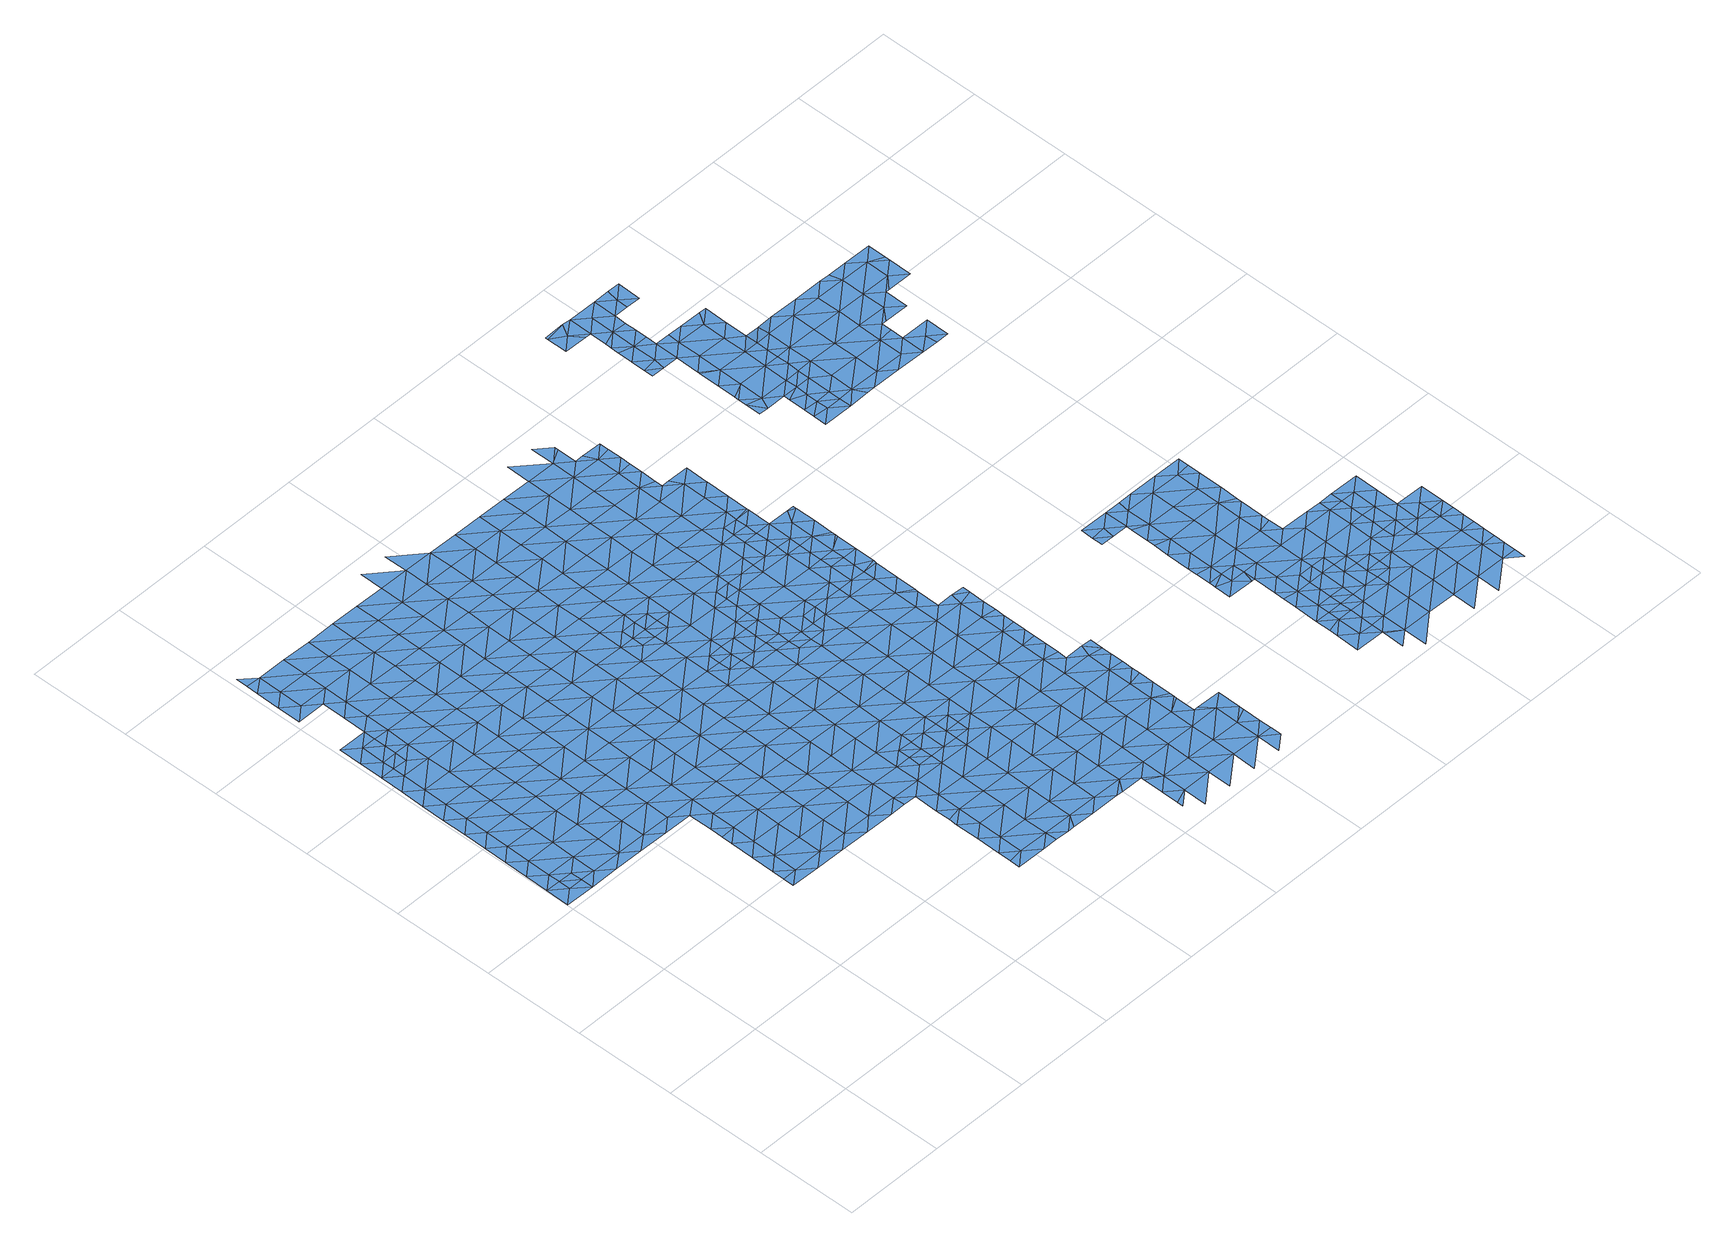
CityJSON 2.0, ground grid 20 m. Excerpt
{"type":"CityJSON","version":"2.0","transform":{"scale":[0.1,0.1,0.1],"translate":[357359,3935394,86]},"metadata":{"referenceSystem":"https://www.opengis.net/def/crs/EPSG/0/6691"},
"CityObjects":{
"waterbody1":{"type":"WaterBody","attributes":{"name":"9","class":"1140","function":"1","WaterBodyRiverFloodingRiskAttribute.description":"5","WaterBodyRiverFloodingRiskAttribute.rankOrg":"2","WaterBodyRiverFloodingRiskAttribute.adminType":"2","WaterBodyRiverFloodingRiskAttribute.scale":"L1"},"geometry":[{"type":"MultiSurface","lod":"1","boundaries":[[[0,1,2]],[[3,0,2]],[[1,4,5]],[[4,1,0]],[[3,6,0]],[[7,5,4]],[[8,5,7]],[[9,10,8]],[[11,0,6]],[[12,13,14]],[[9,8,7]],[[15,14,13]],[[6,12,14]],[[4,0,11]],[[4,16,7]],[[10,17,18]],[[11,6,14]],[[17,10,9]],[[19,9,7]],[[4,11,16]],[[18,20,21]],[[16,19,7]],[[20,18,17]],[[22,11,14]],[[23,24,21]],[[9,25,17]],[[22,14,15]],[[23,21,20]],[[26,20,17]],[[25,9,19]],[[27,22,15]],[[28,24,23]],[[29,24,28]],[[16,11,30]],[[30,11,22]],[[26,17,25]],[[31,29,28]],[[23,20,32]],[[32,20,26]],[[16,30,33]],[[19,16,34]],[[25,19,34]],[[16,33,34]],[[31,28,35]],[[36,22,27]],[[23,32,37]],[[28,23,38]],[[26,25,39]],[[38,23,37]],[[28,38,35]],[[30,40,33]],[[30,22,40]],[[25,34,39]],[[40,22,36]],[[32,26,41]],[[41,26,39]],[[27,42,36]],[[40,43,33]],[[33,44,34]],[[45,46,47]],[[48,35,49]],[[35,38,49]],[[50,48,49]],[[37,32,51]],[[51,32,41]],[[52,38,37]],[[53,54,47]],[[46,53,47]],[[55,56,57]],[[55,50,56]],[[44,33,43]],[[39,34,44]],[[50,49,56]],[[58,52,37]],[[59,40,36]],[[52,49,38]],[[60,61,62]],[[46,45,63]],[[39,64,41]],[[60,65,61]],[[58,37,51]],[[66,36,42]],[[54,67,68]],[[53,67,54]],[[69,57,56]],[[70,57,69]],[[40,59,43]],[[65,71,61]],[[64,39,44]],[[72,68,67]],[[41,73,51]],[[74,53,46]],[[75,63,70]],[[63,74,46]],[[49,76,56]],[[77,62,78]],[[62,61,78]],[[59,36,66]],[[79,58,51]],[[77,80,81]],[[70,69,75]],[[43,82,44]],[[83,69,56]],[[73,41,64]],[[42,84,66]],[[76,49,52]],[[59,82,43]],[[75,74,63]],[[77,78,80]],[[53,85,67]],[[76,83,56]],[[74,85,53]],[[61,86,78]],[[44,87,64]],[[88,89,90]],[[79,51,73]],[[88,81,89]],[[82,87,44]],[[81,80,89]],[[61,71,86]],[[91,92,58]],[[66,93,59]],[[92,76,52]],[[86,94,78]],[[75,69,95]],[[93,66,84]],[[95,69,83]],[[96,86,71]],[[84,90,97]],[[58,79,91]],[[52,58,92]],[[90,89,97]],[[67,85,98]],[[80,78,99]],[[80,100,89]],[[73,101,79]],[[93,84,97]],[[64,87,102]],[[103,75,95]],[[73,64,101]],[[74,104,85]],[[92,105,76]],[[99,78,94]],[[74,75,104]],[[82,59,106]],[[89,100,97]],[[106,59,93]],[[83,76,105]],[[64,102,101]],[[104,75,103]],[[107,98,85]],[[96,108,86]],[[104,107,85]],[[80,99,100]],[[91,79,109]],[[110,82,106]],[[86,111,94]],[[95,83,112]],[[113,103,95]],[[87,82,114]],[[79,101,109]],[[83,105,112]],[[93,97,115]],[[114,82,110]],[[102,87,114]],[[94,116,99]],[[97,100,115]],[[117,104,103]],[[91,109,118]],[[92,91,119]],[[111,116,94]],[[95,112,113]],[[106,93,120]],[[98,107,121]],[[86,108,111]],[[120,93,115]],[[119,91,118]],[[105,92,119]],[[122,110,106]],[[117,107,104]],[[120,123,106]],[[102,114,124]],[[101,102,125]],[[108,96,126]],[[100,99,116]],[[103,113,127]],[[125,102,124]],[[109,101,125]],[[112,105,128]],[[129,114,110]],[[103,127,117]],[[105,119,128]],[[115,100,130]],[[131,120,115]],[[122,106,123]],[[118,109,132]],[[133,108,126]],[[108,134,111]],[[100,116,130]],[[121,107,135]],[[136,119,118]],[[109,125,132]],[[135,107,117]],[[112,128,137]],[[113,112,138]],[[139,123,120]],[[129,110,122]],[[124,114,129]],[[111,134,116]],[[131,115,130]],[[138,112,137]],[[127,113,138]],[[131,139,120]],[[127,140,117]],[[118,132,141]],[[121,135,142]],[[108,133,134]],[[125,124,143]],[[116,144,130]],[[136,118,141]],[[128,119,136]],[[126,145,133]],[[143,124,129]],[[134,144,116]],[[146,132,125]],[[117,147,135]],[[127,138,140]],[[130,148,131]],[[137,128,149]],[[122,150,129]],[[151,125,143]],[[144,148,130]],[[123,139,152]],[[149,128,136]],[[122,123,150]],[[153,138,137]],[[135,154,142]],[[117,140,147]],[[147,154,135]],[[150,123,152]],[[146,125,151]],[[141,132,146]],[[155,156,157]],[[133,158,134]],[[129,159,143]],[[148,160,131]],[[131,161,139]],[[162,155,157]],[[163,157,156]],[[164,137,149]],[[150,159,129]],[[158,144,134]],[[133,145,165]],[[160,161,131]],[[154,166,142]],[[162,167,168]],[[136,141,169]],[[139,161,152]],[[167,162,157]],[[153,137,164]],[[140,138,153]],[[143,170,151]],[[169,141,146]],[[145,171,165]],[[172,148,144]],[[133,165,158]],[[168,173,174]],[[149,136,175]],[[173,168,167]],[[170,143,159]],[[158,172,144]],[[147,140,176]],[[177,146,151]],[[175,136,169]],[[163,178,157]],[[140,153,176]],[[150,152,179]],[[165,171,180]],[[179,152,161]],[[164,149,181]],[[182,174,183]],[[183,174,173]],[[184,151,170]],[[172,185,148]],[[148,186,160]],[[154,147,187]],[[146,177,169]],[[181,149,175]],[[188,182,183]],[[189,153,164]],[[167,157,178]],[[154,190,166]],[[191,158,165]],[[192,180,188]],[[185,186,148]],[[180,191,165]],[[147,176,187]],[[187,190,154]],[[193,178,163]],[[194,150,179]],[[192,188,183]],[[151,184,177]],[[195,175,169]],[[196,164,181]],[[159,150,197]],[[198,199,167]],[[199,183,173]],[[161,160,186]],[[190,200,166]],[[192,191,180]],[[158,201,172]],[[167,178,198]],[[173,167,199]],[[150,194,197]],[[189,164,196]],[[176,153,189]],[[170,202,184]],[[203,169,177]],[[175,195,181]],[[170,159,202]],[[193,204,178]],[[205,187,176]],[[206,192,183]],[[179,161,207]],[[208,185,172]],[[207,161,186]],[[179,209,194]],[[158,191,201]],[[159,197,202]],[[201,210,172]],[[184,211,177]],[[169,203,195]],[[207,209,179]],[[181,212,196]],[[213,176,189]],[[204,214,178]],[[215,186,185]],[[183,199,206]],[[206,216,192]],[[192,217,191]],[[194,218,197]],[[205,176,213]],[[219,201,191]],[[190,187,205]],[[177,220,203]],[[212,181,195]],[[209,218,194]],[[221,189,196]],[[198,178,214]],[[184,202,211]],[[222,200,190]],[[208,172,210]],[[208,215,185]],[[215,207,186]],[[217,219,191]],[[204,223,214]],[[197,224,202]],[[203,225,195]],[[226,196,212]],[[189,221,213]],[[177,211,220]],[[227,228,201]],[[229,190,205]],[[201,228,210]],[[227,201,219]],[[230,214,223]],[[231,209,207]],[[192,216,217]],[[198,214,232]],[[199,198,233]],[[224,197,218]],[[222,190,229]],[[234,200,222]],[[195,235,212]],[[196,226,221]],[[224,236,202]],[[202,237,211]],[[233,198,232]],[[213,238,205]],[[206,199,233]],[[203,220,225]],[[228,239,210]],[[231,207,215]],[[240,219,217]],[[211,237,220]],[[238,213,221]],[[205,241,229]],[[216,206,242]],[[230,243,214]],[[195,225,235]],[[239,244,210]],[[220,245,225]],[[237,202,236]],[[208,244,215]],[[206,233,242]],[[242,246,216]],[[218,247,224]],[[208,210,244]],[[217,248,240]],[[209,231,249]],[[218,209,247]],[[226,250,221]],[[232,214,243]],[[241,205,238]],[[251,222,229]],[[212,235,252]],[[226,212,250]],[[228,253,239]],[[241,254,229]],[[224,255,236]],[[256,257,225]],[[225,257,235]],[[215,258,231]],[[256,225,245]],[[209,249,247]],[[217,216,259]],[[244,258,215]],[[212,252,250]],[[245,220,260]],[[247,261,224]],[[221,262,238]],[[220,237,260]],[[255,263,236]],[[264,237,236]],[[259,216,246]],[[253,265,239]],[[263,264,236]],[[224,261,255]],[[230,266,243]],[[232,243,267]],[[248,217,259]],[[233,232,268]],[[269,249,231]],[[260,270,245]],[[257,271,235]],[[258,272,231]],[[251,229,254]],[[273,222,251]],[[235,271,252]],[[238,274,241]],[[242,233,268]],[[221,250,262]],[[232,267,268]],[[259,275,248]],[[239,276,244]],[[276,239,265]],[[237,277,260]],[[252,278,250]],[[279,255,261]],[[277,237,264]],[[266,280,243]],[[260,281,270]],[[243,280,267]],[[238,262,274]],[[282,258,244]],[[283,242,268]],[[241,284,254]],[[247,249,269]],[[285,259,246]],[[231,272,269]],[[246,242,286]],[[257,287,271]],[[276,282,244]],[[259,288,275]],[[289,277,264]],[[290,281,260]],[[250,291,262]],[[277,290,260]],[[292,280,266]],[[286,242,283]],[[254,284,251]],[[252,271,278]],[[265,293,276]],[[241,274,294]],[[261,247,295]],[[280,296,267]],[[279,261,297]],[[287,298,271]],[[295,247,269]],[[282,299,258]],[[258,300,272]],[[296,301,267]],[[241,294,284]],[[285,246,286]],[[259,285,288]],[[250,278,291]],[[293,302,276]],[[262,303,274]],[[304,280,292]],[[261,305,297]],[[289,306,277]],[[268,267,301]],[[298,307,271]],[[290,308,281]],[[309,310,311]],[[271,307,278]],[[261,295,305]],[[274,303,294]],[[283,268,301]],[[312,308,298]],[[313,251,284]],[[312,281,308]],[[262,291,314]],[[269,272,300]],[[276,315,282]],[[258,299,300]],[[306,316,277]],[[269,317,295]],[[318,311,310]],[[315,276,302]],[[319,288,320]],[[308,307,298]],[[300,317,269]],[[278,321,291]],[[322,297,305]],[[262,314,303]],[[288,285,320]],[[302,319,320]],[[323,324,283]],[[304,325,280]],[[307,321,278]],[[318,326,327]],[[280,325,296]],[[303,328,294]],[[294,329,284]],[[330,299,282]],[[327,326,304]],[[326,318,310]],[[283,301,323]],[[286,283,324]],[[305,295,331]],[[332,322,305]],[[315,302,320]],[[317,333,295]],[[291,334,314]],[[290,277,335]],[[284,329,313]],[[285,286,324]],[[336,310,337]],[[338,320,285]],[[321,334,291]],[[332,305,331]],[[339,282,315]],[[325,340,296]],[[306,341,316]],[[296,342,301]],[[299,330,300]],[[277,316,335]],[[331,295,333]],[[304,326,325]],[[308,343,307]],[[344,322,332]],[[340,342,296]],[[294,328,329]],[[308,290,343]],[[334,345,314]],[[314,346,303]],[[330,282,339]],[[301,342,323]],[[338,285,324]],[[347,315,320]],[[341,348,316]],[[290,335,343]],[[307,349,321]],[[326,310,336]],[[350,331,333]],[[303,346,328]],[[351,313,329]],[[352,347,320]],[[347,339,315]],[[317,300,353]],[[354,355,316]],[[336,356,326]],[[326,357,325]],[[354,316,348]],[[342,358,323]],[[323,359,324]],[[320,338,352]],[[335,316,355]],[[300,330,353]],[[314,345,346]],[[333,360,350]],[[328,361,329]],[[358,359,323]],[[307,343,349]],[[346,361,328]],[[333,317,362]],[[324,359,338]],[[363,364,335]],[[365,330,339]],[[335,355,363]],[[366,360,333]],[[343,335,364]],[[317,353,362]],[[357,326,356]],[[340,325,357]],[[329,367,351]],[[321,349,368]],[[334,321,369]],[[370,365,339]],[[365,353,330]],[[361,367,329]],[[371,372,336]],[[357,373,340]],[[340,374,342]],[[338,375,352]],[[339,347,370]],[[333,362,366]],[[321,368,369]],[[345,376,346]],[[375,347,352]],[[345,334,376]],[[367,377,351]],[[378,338,359]],[[349,343,379]],[[380,362,353]],[[366,381,360]],[[343,364,379]],[[365,382,353]],[[356,336,372]],[[334,369,376]],[[374,340,373]],[[346,383,361]],[[358,342,374]],[[384,360,381]],[[385,370,347]],[[382,380,353]],[[338,378,375]],[[379,364,386]],[[374,387,358]],[[388,384,389]],[[358,390,359]],[[368,349,391]],[[389,384,381]],[[391,349,379]],[[392,369,368]],[[393,356,372]],[[346,376,383]],[[366,362,380]],[[359,390,378]],[[385,347,375]],[[357,356,394]],[[386,395,379]],[[385,396,370]],[[370,397,365]],[[398,368,391]],[[394,356,393]],[[373,357,394]],[[381,399,389]],[[367,400,377]],[[396,397,370]],[[401,374,373]],[[361,383,402]],[[367,361,400]],[[358,387,390]],[[381,366,403]],[[403,366,380]],[[392,368,398]],[[378,404,375]],[[376,369,392]],[[405,399,381]],[[365,406,382]],[[361,402,400]],[[407,379,395]],[[372,408,393]],[[392,409,376]],[[410,373,394]],[[372,411,408]],[[375,404,385]],[[407,412,379]],[[382,406,380]],[[412,398,391]],[[378,390,413]],[[383,376,409]],[[381,403,405]],[[401,373,410]],[[387,374,401]],[[391,379,412]],[[409,414,383]],[[415,390,387]],[[377,400,416]],[[417,403,380]],[[378,413,404]],[[365,397,406]],[[395,418,407]],[[419,392,398]],[[402,383,414]],[[406,417,380]],[[394,420,410]],[[421,399,405]],[[415,413,390]],[[414,422,402]],[[423,387,401]],[[402,424,400]],[[425,405,403]],[[393,408,426]],[[394,393,427]],[[396,428,397]],[[418,429,407]],[[430,401,410]],[[431,409,392]],[[385,404,432]],[[396,385,428]],[[433,434,408]],[[419,398,412]],[[417,425,403]],[[435,421,405]],[[394,427,420]],[[436,430,410]],[[415,387,423]],[[436,410,420]],[[393,426,427]],[[404,413,437]],[[385,432,428]],[[438,439,408]],[[428,440,397]],[[408,439,426]],[[424,402,422]],[[416,400,424]],[[412,407,441]],[[442,443,416]],[[438,408,434]],[[431,392,419]],[[420,427,444]],[[445,401,430]],[[407,429,441]],[[446,414,409]],[[447,404,437]],[[406,448,417]],[[423,401,449]],[[424,442,416]],[[450,413,415]],[[432,404,451]],[[401,445,449]],[[452,453,412]],[[437,413,450]],[[454,427,426]],[[439,455,426]],[[404,447,451]],[[456,405,425]],[[457,446,409]],[[412,441,452]],[[446,422,414]],[[435,405,456]],[[406,397,458]],[[419,412,453]],[[455,454,426]],[[427,459,444]],[[460,461,429]],[[457,409,431]],[[423,462,415]],[[463,425,417]],[[464,423,449]],[[448,463,417]],[[465,432,451]],[[441,429,461]],[[406,458,448]],[[428,432,466]],[[397,440,458]],[[423,464,462]],[[462,467,415]],[[432,465,466]],[[468,437,450]],[[469,435,456]],[[467,470,415]],[[415,470,450]],[[459,427,454]],[[471,441,461]],[[428,472,440]],[[446,473,422]],[[474,425,463]],[[425,475,456]],[[428,466,476]],[[460,477,461]],[[431,419,478]],[[424,479,442]],[[419,453,478]],[[428,476,472]],[[424,422,473]],[[425,474,475]],[[480,481,482]],[[450,483,468]],[[480,484,485]],[[448,458,486]],[[487,471,461]],[[483,450,470]],[[440,488,458]],[[431,489,457]],[[490,440,472]],[[491,446,457]],[[492,493,442]],[[478,453,494]],[[495,456,475]],[[469,456,495]],[[479,496,442]],[[480,482,484]],[[497,489,431]],[[440,490,488]],[[498,486,458]],[[424,499,479]],[[497,431,478]],[[468,483,500]],[[461,477,487]],[[488,498,458]],[[499,424,473]],[[489,491,457]],[[501,485,502]],[[503,473,446]],[[485,484,502]],[[477,501,502]],[[442,496,492]],[[482,504,484]],[[494,505,478]],[[506,487,477]],[[507,446,491]],[[503,446,507]],[[486,498,508]],[[509,479,499]],[[505,494,510]],[[511,499,473]],[[477,502,506]],[[512,484,504]],[[513,511,473]],[[502,484,514]],[[513,473,503]],[[491,489,515]],[[497,478,516]],[[478,505,516]],[[514,484,512]],[[517,509,499]],[[518,502,514]],[[487,506,519]],[[520,517,499]],[[521,502,518]],[[522,497,516]],[[506,502,521]],[[520,499,511]],[[489,497,522]],[[523,489,522]],[[515,489,524]],[[525,506,521]],[[524,489,523]],[[519,506,525]],[[526,519,525]]]}]},
"waterbody2":{"type":"WaterBody","attributes":{"name":"9","class":"1140","function":"1","WaterBodyRiverFloodingRiskAttribute.description":"5","WaterBodyRiverFloodingRiskAttribute.rankOrg":"1","WaterBodyRiverFloodingRiskAttribute.adminType":"2","WaterBodyRiverFloodingRiskAttribute.scale":"L1"},"geometry":[{"type":"MultiSurface","lod":"1","boundaries":[[[3,527,12]],[[12,527,13]],[[527,528,13]],[[528,527,2]],[[3,2,527]],[[6,3,12]]]}]},
"waterbody3":{"type":"WaterBody","attributes":{"name":"9","class":"1140","function":"1","WaterBodyRiverFloodingRiskAttribute.description":"5","WaterBodyRiverFloodingRiskAttribute.rankOrg":"1","WaterBodyRiverFloodingRiskAttribute.adminType":"2","WaterBodyRiverFloodingRiskAttribute.scale":"L1"},"geometry":[{"type":"MultiSurface","lod":"1","boundaries":[[[529,530,29]],[[31,35,48]],[[529,48,50]],[[55,531,50]],[[531,55,57]],[[529,29,31]],[[532,531,57]],[[531,530,529]],[[531,532,530]],[[50,531,529]],[[31,48,529]]]}]},
"waterbody4":{"type":"WaterBody","attributes":{"name":"9","class":"1140","function":"1","WaterBodyRiverFloodingRiskAttribute.description":"5","WaterBodyRiverFloodingRiskAttribute.rankOrg":"1","WaterBodyRiverFloodingRiskAttribute.adminType":"2","WaterBodyRiverFloodingRiskAttribute.scale":"L1"},"geometry":[{"type":"MultiSurface","lod":"1","boundaries":[[[293,265,533]],[[248,265,534]],[[302,293,533]],[[302,533,319]],[[227,534,228]],[[248,533,265]],[[275,533,248]],[[275,288,533]],[[288,319,533]],[[227,240,534]],[[265,253,534]],[[253,228,534]],[[240,227,219]],[[240,248,534]]]}]},
"waterbody5":{"type":"WaterBody","attributes":{"name":"9","class":"1140","function":"1","WaterBodyRiverFloodingRiskAttribute.description":"5","WaterBodyRiverFloodingRiskAttribute.rankOrg":"1","WaterBodyRiverFloodingRiskAttribute.adminType":"2","WaterBodyRiverFloodingRiskAttribute.scale":"L1"},"geometry":[{"type":"MultiSurface","lod":"1","boundaries":[[[312,298,535]],[[256,287,257]],[[270,281,535]],[[287,256,535]],[[298,287,535]],[[281,312,535]],[[256,270,535]],[[245,270,256]]]}]},
"waterbody6":{"type":"WaterBody","attributes":{"name":"9","class":"1140","function":"1","WaterBodyRiverFloodingRiskAttribute.description":"5","WaterBodyRiverFloodingRiskAttribute.rankOrg":"1","WaterBodyRiverFloodingRiskAttribute.adminType":"2","WaterBodyRiverFloodingRiskAttribute.scale":"L1"},"geometry":[{"type":"MultiSurface","lod":"1","boundaries":[[[536,344,537]],[[536,537,388]],[[538,539,536]],[[363,355,540]],[[541,469,495]],[[421,542,399]],[[538,542,543]],[[543,544,545]],[[544,429,545]],[[546,297,306]],[[322,344,547]],[[279,297,546]],[[546,264,263]],[[469,541,548]],[[482,548,504]],[[418,545,429]],[[395,386,540]],[[539,538,543]],[[386,363,540]],[[418,395,545]],[[540,545,395]],[[540,543,545]],[[548,435,469]],[[364,363,386]],[[355,354,539]],[[354,348,539]],[[539,348,536]],[[348,344,536]],[[348,547,344]],[[384,388,537]],[[536,388,538]],[[504,548,541]],[[543,540,539]],[[355,539,540]],[[332,331,350]],[[546,306,289]],[[289,264,546]],[[263,255,546]],[[279,546,255]],[[297,322,547]],[[297,547,306]],[[341,306,547]],[[482,481,548]],[[332,350,537]],[[344,332,537]],[[350,360,537]],[[341,547,348]],[[481,435,548]],[[389,399,538]],[[399,542,538]],[[388,389,538]],[[360,384,537]],[[543,549,544]],[[549,480,485]],[[549,481,480]],[[421,435,542]],[[481,542,435]],[[549,542,481]],[[542,549,543]],[[485,544,549]],[[501,544,485]],[[544,501,477]],[[460,544,477]],[[460,429,544]]]}]},
"waterbody7":{"type":"WaterBody","attributes":{"name":"9","class":"1140","function":"1","WaterBodyRiverFloodingRiskAttribute.description":"5","WaterBodyRiverFloodingRiskAttribute.rankOrg":"1","WaterBodyRiverFloodingRiskAttribute.adminType":"2","WaterBodyRiverFloodingRiskAttribute.scale":"L1"},"geometry":[{"type":"MultiSurface","lod":"1","boundaries":[[[471,487,550]],[[510,550,487]],[[452,471,550]],[[452,441,471]],[[550,510,494]],[[494,452,550]],[[453,452,494]]]}]},
"waterbody8":{"type":"WaterBody","attributes":{"name":"9","class":"1140","function":"1","WaterBodyRiverFloodingRiskAttribute.description":"5","WaterBodyRiverFloodingRiskAttribute.rankOrg":"2","WaterBodyRiverFloodingRiskAttribute.adminType":"2","WaterBodyRiverFloodingRiskAttribute.scale":"L1"},"geometry":[{"type":"MultiSurface","lod":"1","boundaries":[[[551,552,553]],[[554,555,556]],[[557,558,559]],[[559,558,560]],[[551,561,552]],[[554,556,562]],[[557,563,558]],[[564,552,561]],[[555,565,566]],[[554,565,555]],[[567,568,569]],[[560,570,571]],[[566,565,572]],[[567,573,568]],[[561,574,564]],[[562,575,554]],[[560,558,570]],[[576,561,551]],[[563,577,558]],[[565,578,572]],[[571,579,580]],[[572,578,581]],[[582,569,568]],[[583,569,582]],[[580,579,584]],[[585,583,582]],[[586,587,554]],[[554,587,565]],[[586,554,575]],[[576,574,561]],[[571,570,579]],[[588,589,584]],[[590,591,575]],[[590,585,591]],[[592,558,577]],[[593,581,594]],[[588,576,589]],[[585,582,591]],[[595,596,565]],[[565,596,578]],[[581,578,594]],[[577,593,594]],[[591,597,575]],[[584,579,588]],[[565,587,595]],[[568,598,599]],[[570,600,579]],[[588,601,576]],[[576,601,574]],[[570,558,600]],[[592,577,594]],[[600,558,592]],[[596,602,578]],[[603,588,579]],[[578,602,594]],[[582,568,604]],[[605,574,601]],[[604,568,599]],[[597,591,606]],[[594,607,592]],[[591,582,608]],[[609,601,588]],[[602,607,594]],[[579,600,603]],[[608,582,604]],[[591,608,606]],[[596,610,602]],[[611,609,588]],[[605,601,612]],[[611,588,603]],[[607,613,592]],[[592,614,600]],[[610,615,602]],[[616,604,599]],[[601,609,612]],[[617,606,608]],[[600,618,603]],[[619,616,599]],[[620,608,604]],[[621,607,602]],[[592,613,614]],[[622,617,608]],[[623,624,615]],[[623,625,624]],[[626,613,607]],[[616,620,604]],[[625,627,624]],[[602,615,628]],[[611,603,618]],[[629,609,611]],[[630,612,609]],[[620,622,608]],[[600,614,618]],[[615,624,628]],[[627,631,624]],[[621,602,628]],[[607,621,626]],[[632,613,626]],[[614,613,633]],[[629,611,618]],[[633,613,632]],[[629,634,609]],[[620,635,622]],[[609,634,630]],[[636,628,624]],[[635,631,637]],[[619,638,639]],[[618,614,640]],[[641,624,631]],[[614,633,640]],[[637,622,635]],[[618,642,629]],[[643,618,640]],[[644,621,628]],[[616,619,645]],[[616,646,620]],[[641,631,635]],[[618,643,642]],[[626,621,647]],[[642,648,629]],[[629,648,634]],[[619,639,645]],[[624,641,636]],[[630,634,649]],[[635,620,646]],[[616,645,646]],[[641,635,650]],[[651,634,648]],[[628,636,644]],[[647,621,644]],[[634,651,649]],[[652,653,641]],[[641,650,652]],[[654,645,639]],[[636,641,653]],[[650,635,655]],[[639,656,657]],[[635,646,655]],[[647,644,658]],[[659,660,636]],[[636,660,644]],[[636,653,659]],[[645,654,646]],[[661,658,644]],[[662,650,655]],[[639,657,654]],[[644,660,661]],[[646,663,655]],[[658,661,664]],[[662,655,665]],[[663,646,654]],[[666,667,657]],[[666,657,668]],[[654,657,667]],[[669,655,663]],[[665,655,669]],[[670,671,654]],[[670,654,667]],[[663,654,671]],[[672,665,669]],[[673,669,663]],[[674,673,663]],[[663,671,674]],[[675,672,669]],[[673,676,669]],[[676,675,669]]]}]},
"waterbody9":{"type":"WaterBody","attributes":{"name":"9","class":"1140","function":"1","WaterBodyRiverFloodingRiskAttribute.description":"5","WaterBodyRiverFloodingRiskAttribute.rankOrg":"3","WaterBodyRiverFloodingRiskAttribute.adminType":"2","WaterBodyRiverFloodingRiskAttribute.scale":"L1"},"geometry":[{"type":"MultiSurface","lod":"1","boundaries":[[[677,678,679]],[[678,677,556]],[[562,556,677]],[[677,590,562]],[[590,575,562]],[[585,677,680]],[[680,677,679]],[[680,583,585]],[[590,677,585]],[[583,680,569]],[[569,680,681]],[[680,679,681]]]}]},
"waterbody10":{"type":"WaterBody","attributes":{"name":"9","class":"1140","function":"1","WaterBodyRiverFloodingRiskAttribute.description":"5","WaterBodyRiverFloodingRiskAttribute.rankOrg":"3","WaterBodyRiverFloodingRiskAttribute.adminType":"2","WaterBodyRiverFloodingRiskAttribute.scale":"L1"},"geometry":[{"type":"MultiSurface","lod":"1","boundaries":[[[581,593,682]],[[593,683,682]],[[684,563,557]],[[683,684,685]],[[563,684,683]],[[682,683,685]],[[577,683,593]],[[577,563,683]]]}]},
"waterbody11":{"type":"WaterBody","attributes":{"name":"9","class":"1140","function":"1","WaterBodyRiverFloodingRiskAttribute.description":"5","WaterBodyRiverFloodingRiskAttribute.rankOrg":"2","WaterBodyRiverFloodingRiskAttribute.adminType":"2","WaterBodyRiverFloodingRiskAttribute.scale":"L1"},"geometry":[{"type":"MultiSurface","lod":"1","boundaries":[[[686,687,688]],[[689,690,688]],[[689,691,690]],[[692,691,689]],[[693,694,695]],[[696,693,695]],[[697,698,696]],[[688,699,686]],[[700,701,702]],[[703,704,705]],[[705,704,706]],[[706,704,707]],[[708,709,710]],[[711,712,713]],[[714,715,712]],[[716,714,712]],[[717,716,712]],[[693,718,694]],[[719,716,707]],[[720,716,719]],[[721,699,690]],[[721,690,722]],[[712,715,713]],[[723,703,705]],[[724,719,704]],[[725,719,724]],[[726,719,725]],[[727,728,729]],[[728,727,730]],[[727,731,730]],[[697,695,731]],[[731,695,730]],[[732,728,730]],[[707,716,717]],[[732,730,733]],[[730,694,733]],[[694,734,733]],[[734,694,735]],[[694,736,735]],[[735,736,737]],[[737,692,735]],[[735,738,734]],[[738,735,689]],[[689,735,692]],[[718,736,694]],[[730,695,694]],[[739,719,726]],[[697,696,695]],[[740,726,725]],[[741,734,742]],[[743,734,741]],[[743,733,734]],[[744,733,743]],[[744,732,733]],[[691,722,690]],[[688,690,699]],[[745,739,726]],[[739,720,719]],[[702,726,740]],[[701,726,702]],[[687,726,701]],[[723,705,708]],[[687,745,726]],[[704,719,707]],[[717,706,707]],[[712,711,717]],[[701,746,687]],[[701,700,747]],[[748,747,700]],[[747,746,701]],[[742,734,738]],[[742,738,746]],[[746,738,688]],[[689,688,738]],[[688,687,746]],[[709,705,706]],[[708,705,709]]]}]},
"waterbody12":{"type":"WaterBody","attributes":{"name":"9","class":"1140","function":"1","WaterBodyRiverFloodingRiskAttribute.description":"5","WaterBodyRiverFloodingRiskAttribute.rankOrg":"2","WaterBodyRiverFloodingRiskAttribute.adminType":"2","WaterBodyRiverFloodingRiskAttribute.scale":"L1"},"geometry":[{"type":"MultiSurface","lod":"1","boundaries":[[[749,750,751]],[[752,753,751]],[[752,751,754]],[[750,754,751]],[[755,750,749]],[[753,749,751]],[[754,750,756]]]}]},
"waterbody13":{"type":"WaterBody","attributes":{"name":"9","class":"1140","function":"1","WaterBodyRiverFloodingRiskAttribute.description":"5","WaterBodyRiverFloodingRiskAttribute.rankOrg":"1","WaterBodyRiverFloodingRiskAttribute.adminType":"2","WaterBodyRiverFloodingRiskAttribute.scale":"L1"},"geometry":[{"type":"MultiSurface","lod":"1","boundaries":[[[631,627,757]],[[627,625,757]],[[575,597,586]],[[625,606,757]],[[617,622,757]],[[637,757,622]],[[586,597,758]],[[758,606,625]],[[597,606,758]],[[606,617,757]],[[631,757,637]],[[595,610,596]],[[759,615,610]],[[610,595,759]],[[759,625,623]],[[587,758,759]],[[586,758,587]],[[623,615,759]],[[595,587,759]],[[759,758,625]]]}]},
"waterbody14":{"type":"WaterBody","attributes":{"name":"9","class":"1140","function":"1","WaterBodyRiverFloodingRiskAttribute.description":"5","WaterBodyRiverFloodingRiskAttribute.rankOrg":"1","WaterBodyRiverFloodingRiskAttribute.adminType":"2","WaterBodyRiverFloodingRiskAttribute.scale":"L1"},"geometry":[{"type":"MultiSurface","lod":"1","boundaries":[[[760,761,762]],[[763,761,760]],[[763,760,764]],[[765,763,764]],[[765,764,693]],[[718,693,764]],[[766,749,753]],[[767,768,769]],[[770,771,772]],[[773,774,769]],[[775,776,777]],[[778,777,776]],[[779,780,778]],[[779,781,780]],[[782,783,766]],[[767,784,768]],[[774,767,769]],[[766,783,785]],[[785,763,765]],[[774,773,786]],[[775,777,786]],[[787,777,778]],[[763,788,761]],[[789,761,790]],[[787,778,780]],[[781,791,780]],[[792,790,793]],[[794,737,795]],[[737,794,692]],[[777,788,786]],[[786,788,774]],[[774,788,763]],[[785,774,763]],[[783,774,785]],[[783,767,774]],[[767,783,784]],[[782,784,783]],[[782,766,796]],[[753,796,766]],[[750,755,797]],[[755,698,797]],[[755,798,698]],[[766,798,755]],[[766,785,798]],[[798,785,765]],[[698,798,765]],[[696,698,765]],[[795,764,762]],[[797,799,756]],[[697,799,797]],[[799,697,731]],[[736,795,737]],[[736,764,795]],[[790,800,793]],[[762,801,795]],[[794,795,801]],[[800,802,793]],[[802,800,803]],[[803,800,791]],[[800,780,791]],[[800,787,780]],[[790,787,800]],[[761,787,790]],[[788,787,761]],[[788,777,787]],[[770,772,804]],[[804,772,768]],[[768,772,769]],[[769,772,771]],[[805,806,789]],[[789,806,762]],[[762,761,789]],[[805,790,792]],[[805,789,790]],[[806,801,762]],[[764,760,762]],[[718,764,736]],[[765,693,696]],[[797,698,697]],[[750,797,756]],[[749,766,755]]]}]},
"waterbody15":{"type":"WaterBody","attributes":{"name":"9","class":"1140","function":"1","WaterBodyRiverFloodingRiskAttribute.description":"5","WaterBodyRiverFloodingRiskAttribute.rankOrg":"1","WaterBodyRiverFloodingRiskAttribute.adminType":"2","WaterBodyRiverFloodingRiskAttribute.scale":"L1"},"geometry":[{"type":"MultiSurface","lod":"1","boundaries":[[[807,672,675]],[[659,808,660]],[[675,809,807]],[[810,811,812]],[[812,811,808]],[[659,653,808]],[[807,665,672]],[[660,808,811]],[[813,665,807]],[[664,661,811]],[[664,811,810]],[[813,812,808]],[[813,808,814]],[[809,813,807]],[[652,650,814]],[[653,652,814]],[[650,662,814]],[[662,665,814]],[[661,660,811]],[[653,814,808]],[[814,665,813]]]}]}
},
"vertices":[
[29,681,5],[2,705,5],[1,659,5],[29,658,5],[30,727,5],[2,751,5],[57,658,5],[31,774,5],[3,797,5],[32,820,5],[4,843,5],[86,680,5],[57,635,5],[57,611,5],[85,634,5],[113,611,5],[87,727,5],[32,866,5],[4,890,5],[88,773,5],[33,912,5],[5,936,5],[142,633,5],[34,959,5],[6,982,5],[88,819,5],[89,865,5],[170,610,5],[35,1005,5],[7,1028,5],[143,679,5],[35,1028,5],[90,911,5],[144,726,5],[144,772,5],[63,1027,5],[199,632,5],[91,958,5],[91,1004,5],[145,818,5],[199,679,5],[146,864,5],[227,609,5],[200,725,5],[201,771,5],[10,1213,5],[38,1236,5],[10,1259,5],[64,1051,5],[92,1050,5],[64,1074,5],[146,911,5],[148,1003,5],[39,1282,5],[11,1306,5],[64,1097,5],[93,1096,5],[65,1120,5],[147,957,5],[256,678,5],[280,398,5],[308,399,5],[280,423,5],[66,1212,5],[202,817,5],[280,377,5],[255,631,5],[40,1328,5],[12,1329,5],[94,1142,5],[66,1166,5],[336,376,5],[12,1352,5],[202,863,5],[95,1235,5],[94,1189,5],[149,1049,5],[281,469,5],[309,446,5],[203,910,5],[310,492,5],[282,515,5],[257,724,5],[149,1095,5],[283,608,5],[96,1281,5],[365,399,5],[258,770,5],[282,536,5],[311,538,5],[283,562,5],[204,956,5],[205,1002,5],[312,630,5],[366,445,5],[150,1142,5],[393,375,5],[311,584,5],[96,1327,5],[366,491,5],[367,537,5],[259,862,5],[258,816,5],[151,1188,5],[152,1234,5],[205,1048,5],[313,677,5],[152,1280,5],[422,398,5],[260,909,5],[314,723,5],[422,444,5],[206,1094,5],[207,1141,5],[314,769,5],[368,583,5],[423,490,5],[208,1233,5],[261,955,5],[261,1001,5],[369,630,5],[153,1326,5],[370,722,5],[369,676,5],[315,815,5],[316,862,5],[450,374,5],[208,1187,5],[262,1047,5],[371,768,5],[424,536,5],[425,582,5],[316,908,5],[478,397,5],[479,443,5],[209,1279,5],[318,1000,5],[263,1094,5],[263,1140,5],[425,629,5],[264,1186,5],[317,954,5],[210,1326,5],[372,814,5],[480,489,5],[506,373,5],[373,907,5],[265,1232,5],[481,535,5],[319,1046,5],[427,721,5],[372,861,5],[426,675,5],[320,1139,5],[266,1278,5],[560,160,4],[559,141,4],[588,164,4],[536,442,5],[428,767,5],[481,582,5],[482,628,5],[560,187,4],[616,140,4],[319,1093,5],[535,396,5],[266,1325,5],[589,210,4],[561,234,4],[374,953,5],[428,814,5],[537,373,5],[536,488,5],[589,256,4],[561,280,4],[375,999,5],[321,1185,5],[430,906,5],[645,163,4],[483,674,5],[563,372,5],[375,1046,5],[562,297,4],[590,302,4],[429,860,5],[537,534,5],[538,581,5],[322,1231,5],[562,326,4],[377,1138,5],[322,1278,5],[592,395,4],[591,349,4],[646,140,4],[483,720,5],[431,998,5],[376,1092,5],[484,766,5],[645,209,4],[646,255,4],[323,1324,5],[592,441,4],[485,813,5],[431,952,5],[673,139,4],[378,1230,5],[647,302,4],[539,627,5],[594,534,4],[539,673,5],[593,487,4],[486,859,5],[432,1045,5],[378,1184,5],[701,162,4],[595,580,4],[648,348,4],[648,394,4],[540,719,5],[620,418,4],[486,905,5],[433,1137,5],[380,1323,5],[686,139,4],[541,766,5],[487,951,5],[433,1091,5],[621,441,4],[621,464,4],[379,1277,5],[729,138,4],[595,626,5],[702,208,4],[703,254,4],[324,1370,5],[488,998,5],[542,812,5],[542,858,5],[434,1183,5],[650,486,4],[649,417,4],[435,1229,5],[703,301,4],[758,161,4],[650,533,4],[515,928,5],[704,347,4],[597,718,5],[677,417,4],[596,672,5],[489,1090,5],[436,1322,5],[489,1044,5],[649,463,4],[436,1276,5],[570,788,5],[515,951,5],[516,974,5],[651,579,4],[705,393,4],[543,904,5],[598,765,5],[490,1136,5],[570,811,5],[570,834,5],[678,463,4],[786,138,4],[759,207,4],[759,254,4],[653,671,5],[543,927,5],[545,997,5],[652,625,5],[380,1369,5],[491,1182,5],[705,416,4],[706,486,4],[599,857,5],[545,1043,5],[598,788,5],[815,160,4],[572,927,5],[707,532,4],[760,300,4],[492,1275,5],[762,392,4],[761,346,4],[544,974,5],[734,416,4],[599,834,5],[600,903,5],[546,1089,5],[798,137,4],[706,462,4],[492,1229,5],[653,717,5],[815,206,4],[626,787,5],[573,973,5],[708,578,4],[709,624,5],[816,253,4],[734,462,4],[548,1181,5],[842,137,4],[654,764,5],[627,833,5],[601,996,5],[600,949,5],[841,44,4],[870,67,4],[841,55,4],[572,950,5],[493,1321,5],[547,1135,5],[763,485,4],[656,856,5],[709,670,5],[842,90,4],[734,439,4],[762,438,4],[602,1042,5],[655,787,5],[817,299,4],[817,345,4],[871,159,4],[870,113,4],[842,130,4],[548,1228,5],[549,1274,5],[765,577,4],[682,740,5],[682,763,5],[710,717,5],[603,1088,5],[656,902,5],[926,66,4],[869,21,4],[818,391,4],[764,531,4],[872,206,4],[655,833,5],[873,252,4],[657,949,5],[683,786,5],[603,1134,5],[604,1181,5],[820,484,4],[684,833,5],[658,995,5],[710,740,5],[550,1320,5],[819,437,4],[765,623,5],[684,856,5],[684,879,5],[927,112,4],[928,158,4],[873,298,4],[874,344,4],[739,739,5],[605,1227,5],[766,669,5],[685,902,5],[685,925,5],[821,576,4],[767,716,5],[606,1273,5],[659,1041,5],[659,1087,5],[820,530,4],[926,20,4],[983,65,4],[929,205,4],[929,251,4],[876,437,4],[660,1133,5],[606,1319,5],[875,390,4],[714,948,5],[823,669,5],[767,762,5],[822,622,5],[661,1180,5],[739,762,5],[876,483,4],[713,925,5],[930,297,4],[740,785,5],[768,785,5],[931,343,4],[715,994,5],[716,1086,5],[984,111,4],[984,157,4],[742,924,5],[877,529,4],[878,575,4],[715,1040,5],[796,785,5],[662,1272,5],[986,250,4],[662,1226,5],[823,715,5],[932,436,4],[824,761,5],[879,621,4],[770,947,5],[1040,64,4],[717,1133,5],[985,204,4],[982,19,4],[771,993,5],[932,389,4],[717,1179,5],[987,342,4],[663,1318,5],[879,668,4],[770,924,5],[772,1039,5],[1013,180,4],[824,784,5],[718,1225,5],[987,296,4],[719,1271,5],[880,714,4],[1040,110,4],[1041,157,4],[934,528,4],[798,923,5],[1014,226,4],[773,1085,5],[933,482,4],[1039,18,4],[1068,41,4],[853,784,5],[1014,220,4],[960,412,4],[1068,63,4],[1068,87,4],[934,574,4],[799,969,5],[720,1317,5],[664,1365,5],[1023,180,4],[1014,235,4],[774,1178,5],[961,430,4],[907,644,4],[1015,273,4],[988,389,4],[961,458,4],[799,993,5],[800,1016,5],[1069,133,4],[1069,123,4],[881,760,4],[773,1132,5],[935,621,4],[1070,179,4],[827,923,5],[827,946,5],[1015,319,4],[908,690,4],[1015,302,4],[961,483,4],[962,505,4],[1016,340,4],[997,412,4],[881,783,4],[1016,365,4],[827,969,5],[962,551,4],[775,1224,5],[908,696,4],[909,737,4],[962,529,4],[855,922,5],[829,1038,5],[748,1294,5],[854,853,5],[854,830,5],[882,829,5],[1016,385,4],[882,853,5],[854,876,5],[939,644,4],[856,969,5],[963,597,4],[830,1131,5],[963,570,4],[802,1154,5],[748,1340,5],[720,1364,5],[828,1015,5],[909,783,4],[748,1332,5],[829,1085,5],[964,628,4],[776,1270,5],[1017,411,4],[855,899,5],[883,899,5],[803,1201,5],[910,829,5],[857,1019,5],[884,945,5],[802,1169,5],[964,643,4],[765,1294,5],[857,1015,5],[804,1247,5],[911,869,5],[803,1226,5],[911,875,5],[817,1154,5],[857,1061,5],[804,1293,5],[911,882,5],[898,968,5],[804,1274,5],[912,921,5],[858,1107,5],[858,1108,5],[859,1153,5],[912,961,5],[912,968,5],
[29,635,5],[0,612,5],
[35,1051,5],[7,1075,5],[36,1097,5],[8,1121,5],
[706,439,4],[649,440,4],
[544,950,5],
[712,809,5],[711,763,5],[768,808,5],[712,855,5],[713,901,5],[910,789,5],[825,807,5],[769,854,5],[826,900,5],[770,901,5],[598,811,5],[655,810,5],[882,806,4],[826,853,5],
[828,992,5],
[1215,547,3],[1189,568,3],[1189,547,3],[1325,198,3],[1297,222,3],[1296,176,3],[1243,361,3],[1271,384,3],[1243,389,3],[1243,408,3],[1218,570,3],[1325,175,3],[1271,361,3],[1190,593,3],[1326,244,3],[1298,249,3],[1352,78,2],[1380,59,2],[1352,82,2],[1272,430,3],[1244,454,3],[1298,268,3],[1351,36,2],[1246,592,3],[1353,175,3],[1246,546,3],[1299,360,3],[1327,291,3],[1273,476,3],[1245,484,3],[1299,314,3],[1380,105,2],[1352,105,2],[1245,500,3],[1352,128,3],[1353,198,3],[1354,221,3],[1274,523,3],[1246,535,3],[1353,152,3],[1381,151,3],[1328,383,3],[1299,337,3],[1327,337,3],[1354,244,3],[1355,267,3],[1381,174,3],[1379,12,2],[1436,58,2],[1329,429,3],[1274,569,3],[1383,290,3],[1330,476,3],[1437,104,2],[1277,592,3],[1410,174,3],[1384,336,3],[1438,150,2],[1331,568,3],[1383,267,3],[1330,522,3],[1303,592,3],[1385,382,3],[1385,428,3],[1411,266,3],[1494,103,2],[1438,173,2],[1386,475,3],[1493,57,2],[1494,149,2],[1441,335,2],[1466,173,2],[1411,243,3],[1439,243,2],[1410,220,3],[1413,359,3],[1439,220,2],[1440,289,2],[1387,521,3],[1360,591,3],[1467,219,2],[1413,388,3],[1413,405,3],[1388,567,3],[1495,196,2],[1497,288,2],[1467,196,2],[1492,11,2],[1550,56,2],[1414,451,3],[1496,242,2],[1415,497,3],[1414,461,3],[1497,334,2],[1550,102,2],[1551,148,2],[1469,358,2],[1416,544,3],[1416,590,3],[1524,218,2],[1416,569,3],[1524,241,2],[1525,264,2],[1607,101,2],[1552,195,2],[1549,10,2],[1606,55,2],[1498,357,2],[1525,288,2],[1525,311,2],[1526,334,2],[1552,218,2],[1608,148,2],[1526,357,2],[1580,217,2],[1635,55,2],[1635,78,2],[1634,32,2],[1608,194,2],[1635,101,2],[1636,124,2],[1609,217,2],[1636,170,2],[1636,147,2],[1637,216,2],[1637,193,2],
[1324,152,3],[1296,145,3],[1296,129,3],[1324,106,2],[1295,83,2],
[1293,314,3],[1271,338,3],[1243,348,3],[1242,315,3],
[1061,1381,5],[1032,1382,5],[1060,1358,5],[1116,1311,5],[1117,1357,5],[1145,1334,5],[1144,1288,6],[1143,1195,7],[1115,1219,6],[1114,1172,6],[1142,1172,7],[1114,1149,6],[1142,1149,7],[1089,1381,5],[975,1355,5],[1004,1359,5],[976,1383,5],[966,1475,5],[977,1475,5],[949,1499,5],[978,1521,5],[1006,1498,5],[921,1517,5],[962,1522,5],[921,1522,5],[1067,1520,5],[1063,1497,5],[1091,1520,5],[1062,1474,5],[1090,1473,5],[1034,1474,5],[1035,1520,5],[1143,1218,7],[1005,1452,5],[1033,1451,5],[1131,1380,5],[1146,1380,5],[921,1476,5],[977,1442,5],[976,1429,5],[1004,1405,5],[1047,1150,6],[1029,1181,6],[1029,1151,6],[1057,1173,6],[1085,1150,6],[1029,1197,6],[1058,1220,6],[1059,1266,6],[1116,1265,6],[1143,1241,7],[1144,1264,7],[1060,1312,5],[1033,1428,5],[976,1413,5],[1031,1285,5],[1031,1289,5],[1030,1243,6],[1030,1207,6],[1033,1405,5],[1032,1336,5],[1000,1336,5],[975,1336,5],
[1141,1080,7],[1113,1103,6],[1113,1080,6],[1084,1057,6],[1141,1056,7],[1084,1083,6],[1141,1103,7],[1085,1104,6],
[1438,196,2],[1382,197,3],[1383,244,3],
[1228,1217,8],[1285,1216,8],[1229,1263,8],[1227,1171,8],[1171,1218,8],[1171,1172,8],[1169,1079,8],[1283,1077,8],[1310,1054,8],[1311,1100,8],[1367,1053,8],[1368,1099,8],[1339,1076,8],[1312,1126,8],[1283,1123,8],[1321,1146,8],[1369,1145,8],[1341,1169,8],[1369,1191,8],[1376,1191,8],[1398,1214,8],[1426,1191,8],[1197,1056,8],[1226,1078,8],[1254,1055,8],[1227,1124,8],[1312,1146,8],[1341,1215,8],[1284,1170,8],[1285,1262,8],[1342,1261,8],[1427,1237,8],[1335,1284,8],[1371,1284,8],[1171,1287,7],[1172,1264,8],[1182,1056,8],[1113,1126,6],[1170,1125,8],[1085,1137,6],[1399,1260,8],[1201,1287,8],[1427,1283,8],[1427,1247,8],[1342,1053,8],[1314,1285,8],[1258,1286,8],
[1609,240,2],[1553,287,2],[1638,263,2],[1583,356,2],[1554,333,2],[1582,310,2],[1581,264,2],[1553,241,2]
]}
